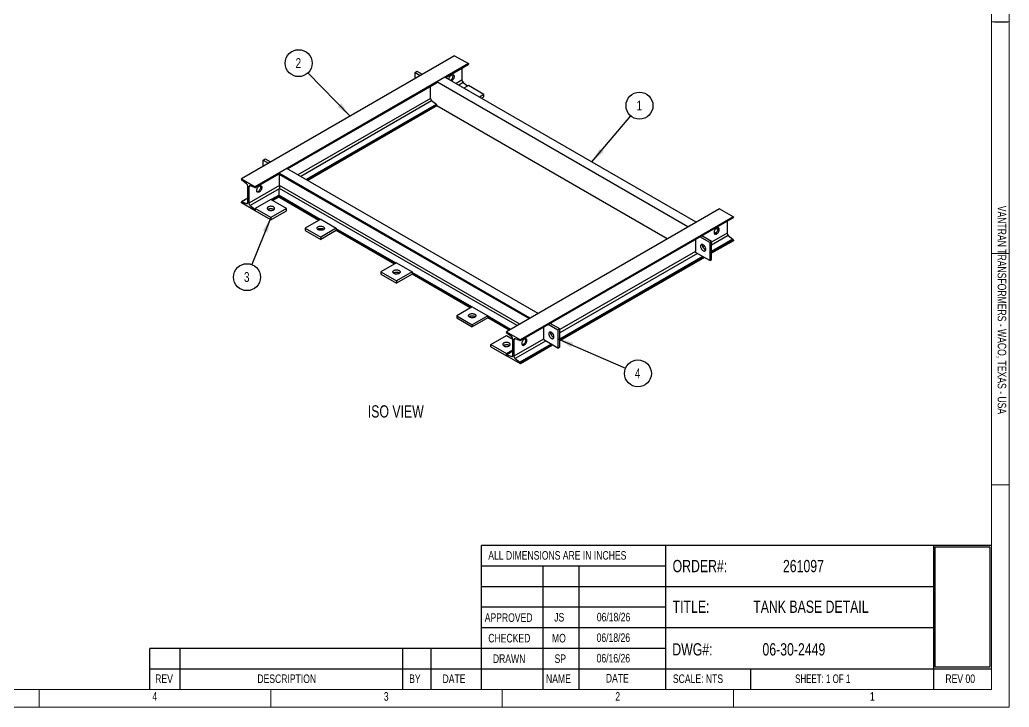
# Model space of a CAD drawing. Header units: inches. Extents: x 0 to 16.5, y 0 to 11.7.
# Drawn here: x 8.1 to 16.52, y 0.02 to 5.86 of the extents above; entities that cross this region are included whole.
import ezdxf

# ---------------------------------------------------------------- set-up
doc = ezdxf.new("R2010")
doc.units = ezdxf.units.IN
doc.header["$MEASUREMENT"] = 0
doc.layers.add('FORMAT', color=7, linetype='Continuous')
doc.styles.add('SLDTEXTSTYLE0', font='TXT', dxfattribs={"width": 0.75})
doc.styles.add('SLDTEXTSTYLE1', font='TXT', dxfattribs={"width": 0.692308})
doc.dimstyles.new('SLDDIMSTYLE5', dxfattribs={"dimtxt": 0.18, "dimasz": 0.13, "dimexe": 0, "dimexo": 0.0625, "dimgap": 0, "dimtad": 0, "dimtih": 1, "dimtoh": 1, "dimdec": 0, "dimrnd": 1e-09, "dimzin": 0, "dimdsep": 46, "dimtxsty": 'Standard', "dimsah": 1, "dimcen": 0.09, "dimadec": 0, "dimazin": 0, "dimtfac": 0.13, "dimtdec": 0, "dimtofl": 0, "dimtmove": 0, "dimatfit": 3, "dimfxl": 0, "dimfrac": 2, "dimtolj": 1, "dimtzin": 0, "dimarcsym": 0})
picture_1 = doc.add_image_def('image1.bmp', size_in_pixel=(535, 215))

# ---------------------------------------------------------------- blocks, each defined once
blk = doc.blocks.new('SW_NOTE_0_1')
at = {"layer": 'FORMAT', "color": 0}
blk.add_circle((0.074, 0.0875), 0.1146, dxfattribs=at)
at = {"layer": 'FORMAT', "color": 0, "insert": (0.0723, 0.1303), "char_height": 0.0833, "attachment_point": 2, "style": 'SLDTEXTSTYLE0'}
blk.add_mtext('1', dxfattribs=at)
blk = doc.blocks.new('SW_NOTE_0_2')
at = {"layer": 'FORMAT', "color": 0}
blk.add_circle((-0.0799, 0.0821), 0.1146, dxfattribs=at)
at = {"layer": 'FORMAT', "color": 0, "insert": (-0.0816, 0.1249), "char_height": 0.0833, "attachment_point": 2, "style": 'SLDTEXTSTYLE0'}
blk.add_mtext('2', dxfattribs=at)
blk = doc.blocks.new('SW_NOTE_0_3')
at = {"layer": 'FORMAT', "color": 0}
blk.add_circle((0.1052, -0.0455), 0.1146, dxfattribs=at)
at = {"layer": 'FORMAT', "color": 0, "insert": (0.1035, -0.0027), "char_height": 0.0833, "attachment_point": 2, "style": 'SLDTEXTSTYLE0'}
blk.add_mtext('4', dxfattribs=at)
blk = doc.blocks.new('SW_NOTE_0_4')
at = {"layer": 'FORMAT', "color": 0}
blk.add_circle((-0.0427, -0.1064), 0.1146, dxfattribs=at)
at = {"layer": 'FORMAT', "color": 0, "insert": (-0.0443, -0.0635), "char_height": 0.0833, "attachment_point": 2, "style": 'SLDTEXTSTYLE0'}
blk.add_mtext('3', dxfattribs=at)

msp = doc.modelspace()

# ---------------------------------------------------------------- linework, layer by layer
at = {"color": 7, "linetype": 'Continuous', "lineweight": 18}
for p, q in [((16.51673, 11.67421), (16.51673, 0.0187)), ((16.36673, 11.52421), (16.36673, 0.1687)), ((16.48677, 5.84646), (16.36669, 5.84646)), ((16.36673, 5.84646), (16.51673, 5.84646)), ((16.36673, 3.87795), (16.51673, 3.87795)), ((16.36673, 1.90945), (16.51673, 1.90945)), ((16.36673, 0.1687), (0.1687, 0.1687)), ((8.26772, 0.04866), (8.26772, 0.16874)), ((8.26772, 0.1687), (8.26772, 0.0187)), ((10.23622, 0.1687), (10.23622, 0.0187)), ((12.20472, 0.1687), (12.20472, 0.0187)), ((14.17323, 0.1687), (14.17323, 0.0187)), ((16.51673, 0.0187), (0.0187, 0.0187))]:
    msp.add_line(p, q, dxfattribs=at)
at = {"color": 7, "linetype": 'Continuous', "lineweight": 25}
for p, q in [((16.39173, 5.84646), (16.50173, 5.84646)), ((11.80002, 5.55911), (9.98806, 4.51308)), ((11.80002, 5.55911), (11.91771, 5.49117)), ((11.91771, 5.49117), (10.10575, 4.44514)), ((11.91771, 5.48622), (11.72294, 5.37378)), ((11.72495, 5.37262), (11.91628, 5.48307)), ((11.91771, 5.49117), (11.91771, 5.48622)), ((11.46401, 5.41692), (11.48058, 5.42649)), ((11.46401, 5.41692), (11.50886, 5.39103)), ((11.46401, 5.36513), (11.46401, 5.41692)), ((11.48058, 5.42649), (11.52544, 5.40059)), ((11.86313, 5.45239), (11.86313, 5.35128)), ((11.64865, 5.3309), (10.37873, 4.59779)), ((10.38074, 4.59662), (11.64865, 5.32857)), ((11.64613, 5.32712), (11.64865, 5.32614)), ((11.71866, 5.37626), (11.64865, 5.33584)), ((11.64865, 5.32614), (11.64865, 5.33584)), ((13.78487, 4.10263), (11.64865, 5.33584)), ((13.85487, 4.14305), (11.71866, 5.37626)), ((11.86313, 5.35128), (11.81252, 5.32207)), ((11.87384, 5.3305), (11.83588, 5.30859)), ((11.87384, 5.3305), (11.9107, 5.30212)), ((11.91771, 5.30617), (11.87889, 5.28376)), ((12.05029, 5.22963), (11.91771, 5.30617)), ((11.59407, 5.19596), (11.59407, 5.29707)), ((12.05029, 5.22963), (12.01147, 5.20722)), ((12.05029, 5.21049), (12.05029, 5.22963)), ((11.59407, 5.19596), (10.46831, 4.54607)), ((11.60478, 5.17518), (10.49167, 4.53259)), ((11.64459, 5.14454), (10.53811, 4.50578)), ((11.64865, 5.13665), (10.54697, 4.50066)), ((11.59407, 5.19596), (11.60478, 5.17518)), ((11.64865, 5.14141), (11.60478, 5.17518)), ((11.64865, 5.13171), (11.64865, 5.14141)), ((12.02805, 5.19765), (12.05029, 5.21049)), ((11.64865, 5.13171), (10.55125, 4.49819)), ((13.60806, 4.00057), (11.64865, 5.13171)), ((10.17323, 4.67177), (10.1898, 4.68134)), ((10.17323, 4.61998), (10.17323, 4.67177)), ((10.17323, 4.67177), (10.21808, 4.64587)), ((10.1898, 4.68134), (10.23466, 4.65544)), ((10.10432, 4.43705), (10.30513, 4.55297)), ((10.30447, 4.55492), (10.10575, 4.4402)), ((10.37445, 4.60026), (10.30444, 4.55985)), ((12.44066, 3.32664), (10.30444, 4.55985)), ((10.30444, 4.55545), (10.30444, 4.55985)), ((12.43685, 3.32444), (10.30444, 4.55545)), ((10.30587, 4.5523), (12.43484, 3.32328)), ((10.31174, 4.4561), (10.31174, 4.54892)), ((12.51066, 3.36705), (10.37445, 4.60026)), ((9.98806, 4.50814), (9.98806, 4.51308)), ((9.98806, 4.51308), (10.10575, 4.44514)), ((10.03193, 4.46961), (9.99212, 4.50026)), ((10.04264, 4.31018), (10.04264, 4.44883)), ((10.31173, 4.45568), (10.05117, 4.30526)), ((10.0642, 4.45143), (10.05117, 4.44391)), ((10.05117, 4.44391), (10.05117, 4.30526)), ((10.10168, 4.43701), (10.06188, 4.45232)), ((10.30729, 4.42615), (10.06188, 4.28448)), ((10.10575, 4.44514), (10.10575, 4.4402)), ((10.31143, 4.43025), (10.30729, 4.42615)), ((10.30729, 4.36869), (10.30729, 4.42615)), ((12.3319, 3.26385), (10.31143, 4.43025)), ((12.35445, 3.27687), (10.31174, 4.4561)), ((9.98806, 4.30895), (9.98806, 4.31389)), ((10.10575, 4.24101), (9.98806, 4.30895)), ((10.04264, 4.34773), (9.98948, 4.31704)), ((10.04264, 4.34625), (9.99212, 4.31708)), ((9.99212, 4.31708), (10.03193, 4.30177)), ((10.04246, 4.30785), (10.03193, 4.30177)), ((10.23833, 4.33668), (10.10575, 4.26015)), ((10.37091, 4.26015), (10.23833, 4.33668)), ((10.30729, 4.37253), (10.24176, 4.3347)), ((10.30447, 4.36067), (10.25062, 4.32959)), ((10.30444, 4.35571), (10.2549, 4.32711)), ((10.30444, 4.35571), (10.30444, 4.36011)), ((10.64921, 4.16108), (10.30444, 4.36011)), ((10.6454, 4.15888), (10.30444, 4.35571)), ((10.65806, 4.1662), (10.30729, 4.36869)), ((10.06188, 4.28448), (10.10168, 4.25383)), ((10.10575, 4.25618), (10.10168, 4.25383)), ((10.23833, 4.18361), (10.10575, 4.26015)), ((10.10575, 4.26015), (10.10575, 4.24101)), ((10.10575, 4.24595), (10.10575, 4.24101)), ((10.23833, 4.16447), (10.10575, 4.24101)), ((10.37091, 4.26015), (10.23833, 4.18361)), ((10.23833, 4.16447), (10.37091, 4.24101)), ((10.37091, 4.24101), (10.37091, 4.26015)), ((14.05374, 4.25785), (12.24178, 3.21183)), ((14.05374, 4.25785), (14.17143, 4.18991)), ((10.23833, 4.18361), (10.23833, 4.16447)), ((10.66197, 4.16845), (10.52939, 4.09191)), ((10.66197, 4.16845), (10.79456, 4.09191)), ((12.35805, 3.1358), (14.17001, 4.18182)), ((14.17143, 4.18991), (12.35947, 3.14389)), ((14.17143, 4.18497), (12.35947, 3.13895)), ((13.85487, 4.14305), (13.78487, 4.10263)), ((14.11685, 4.15113), (14.11685, 4.05003)), ((14.17143, 4.18991), (14.17143, 4.18497)), ((10.52939, 4.09191), (10.66197, 4.01538)), ((10.52939, 4.09191), (10.52939, 4.07278)), ((10.52939, 4.07278), (10.66197, 3.99624)), ((10.79456, 4.09191), (10.66197, 4.01538)), ((10.79456, 4.07278), (10.66197, 3.99624)), ((10.79456, 4.09191), (10.79456, 4.07278)), ((11.30242, 3.79422), (10.79456, 4.0874)), ((11.29356, 3.78911), (10.79456, 4.07717)), ((11.28975, 3.78691), (10.79456, 4.07278)), ((14.11685, 4.05003), (13.98608, 3.97454)), ((14.00816, 4.04654), (14.03375, 4.06131)), ((14.02349, 4.09032), (14.04147, 4.07994)), ((10.66197, 4.01538), (10.66197, 3.99624)), ((13.84798, 3.99591), (13.84798, 3.89481)), ((13.96951, 3.97052), (13.88675, 4.0183)), ((13.98608, 3.98009), (13.90333, 4.02787)), ((13.98608, 3.98009), (13.96951, 3.97052)), ((13.96951, 3.97052), (13.96951, 3.81742)), ((14.12756, 4.02925), (13.98608, 3.94757)), ((14.16737, 3.9986), (13.98608, 3.89395)), ((14.17143, 3.99072), (13.98608, 3.88372)), ((14.17143, 3.98578), (13.98608, 3.87878)), ((13.98608, 3.82699), (13.98608, 3.98009)), ((14.12756, 4.02925), (14.16737, 3.9986)), ((14.17143, 3.99072), (14.17143, 3.98578)), ((13.84798, 3.89481), (12.6953, 3.22939)), ((13.86507, 3.87771), (12.6953, 3.20242)), ((13.96951, 3.81742), (13.84961, 3.88664)), ((13.92646, 3.94011), (13.91241, 3.932)), ((13.9359, 3.9186), (13.92631, 3.91307)), ((11.30633, 3.79648), (11.17374, 3.71994)), ((11.30633, 3.79648), (11.43891, 3.71994)), ((13.91152, 3.8509), (12.6953, 3.1488)), ((13.92037, 3.84579), (12.6953, 3.13857)), ((13.92466, 3.84332), (12.6953, 3.13363)), ((13.96951, 3.81742), (13.98608, 3.82699)), ((11.17374, 3.71994), (11.17374, 3.7008)), ((11.17374, 3.71994), (11.30633, 3.6434)), ((11.43891, 3.71994), (11.30633, 3.6434)), ((11.43891, 3.71994), (11.43891, 3.7008)), ((11.94677, 3.42224), (11.43891, 3.71542)), ((11.93791, 3.41713), (11.43891, 3.7052)), ((11.17374, 3.7008), (11.30633, 3.62426)), ((11.43891, 3.7008), (11.30633, 3.62426)), ((11.30633, 3.6434), (11.30633, 3.62426)), ((11.9341, 3.41493), (11.43891, 3.7008)), ((11.95068, 3.4245), (11.81809, 3.34796)), ((11.95068, 3.4245), (12.08326, 3.34796)), ((12.51066, 3.36705), (12.44066, 3.32664)), ((11.81809, 3.34796), (11.95068, 3.27142)), ((11.81809, 3.34796), (11.81809, 3.32882)), ((11.81809, 3.32882), (11.95068, 3.25229)), ((12.08326, 3.34796), (11.95068, 3.27142)), ((12.08326, 3.32882), (11.95068, 3.25229)), ((12.08326, 3.34796), (12.08326, 3.32882)), ((12.27652, 3.23188), (12.08326, 3.34345)), ((12.26766, 3.22677), (12.08326, 3.33322)), ((12.26385, 3.22457), (12.08326, 3.32882)), ((12.6953, 3.23494), (12.61255, 3.28272)), ((11.95068, 3.27142), (11.95068, 3.25229)), ((12.24178, 3.21183), (12.35947, 3.14389)), ((12.24178, 3.20689), (12.24178, 3.21183)), ((12.28565, 3.16836), (12.24585, 3.199)), ((12.5572, 3.25076), (12.5572, 3.14966)), ((12.67873, 3.22537), (12.59597, 3.27315)), ((12.6953, 3.23494), (12.67873, 3.22537)), ((12.67873, 3.22537), (12.67873, 3.07227)), ((12.6953, 3.08184), (12.6953, 3.23494)), ((12.1092, 3.10337), (12.24178, 3.17991)), ((12.24178, 3.17991), (12.29634, 3.14841)), ((12.29636, 3.00893), (12.29636, 3.14758)), ((12.31792, 3.15018), (12.30489, 3.14266)), ((12.5572, 3.14966), (12.30489, 3.00401)), ((12.30489, 3.14266), (12.30489, 3.00401)), ((12.35541, 3.13575), (12.3156, 3.15107)), ((12.57429, 3.13256), (12.3156, 2.98323)), ((12.35947, 3.14389), (12.35947, 3.13895)), ((12.40685, 3.14202), (12.39326, 3.14986)), ((12.40645, 3.14665), (12.39747, 3.15183)), ((12.67873, 3.07227), (12.55883, 3.14149)), ((12.63568, 3.19496), (12.62163, 3.18685)), ((12.64512, 3.17345), (12.63554, 3.16792)), ((12.1092, 3.08423), (12.1092, 3.10337)), ((12.1092, 3.10337), (12.24178, 3.02683)), ((12.1092, 3.08423), (12.24178, 3.0077)), ((12.24178, 3.02683), (12.29636, 3.05834)), ((12.29636, 3.04647), (12.24321, 3.01579)), ((12.29636, 3.045), (12.24585, 3.01583)), ((12.62074, 3.10575), (12.35541, 2.95258)), ((12.6296, 3.10064), (12.35947, 2.9447)), ((12.63388, 3.09817), (12.35947, 2.93975)), ((12.37217, 3.10464), (12.37437, 3.10337)), ((12.37298, 3.10257), (12.37437, 3.10337)), ((12.37437, 3.10337), (12.37437, 3.10076)), ((12.67873, 3.07227), (12.6953, 3.08184)), ((12.24178, 3.0077), (12.24178, 3.02683)), ((12.24178, 3.0077), (12.24178, 3.01264)), ((12.35947, 2.93975), (12.24178, 3.0077)), ((12.24585, 3.01583), (12.28565, 3.00051)), ((12.29619, 3.0066), (12.28565, 3.00051)), ((12.3156, 2.98323), (12.35541, 2.95258)), ((12.35947, 2.9447), (12.35947, 2.93975)), ((16.36673, 1.39352), (12.02887, 1.39352)), ((12.02887, 0.16852), (12.02887, 1.39352)), ((13.59306, 1.39352), (13.59306, 0.16852)), ((15.87165, 1.39352), (15.87165, 0.16852)), ((13.59306, 1.21852), (12.02887, 1.21852)), ((12.55304, 0.16852), (12.55304, 1.21852)), ((12.86106, 0.16852), (12.86106, 1.21852)), ((15.87165, 1.04352), (12.02887, 1.04352)), ((13.59306, 0.86852), (12.02887, 0.86852)), ((15.87165, 0.69352), (12.02887, 0.69352)), ((13.59306, 0.51852), (9.20932, 0.51852)), ((9.20932, 0.16852), (9.20932, 0.51852)), ((9.46584, 0.16852), (9.46584, 0.51852)), ((11.36071, 0.16852), (11.36071, 0.51852)), ((11.60044, 0.16852), (11.60044, 0.51852)), ((16.36673, 0.34352), (9.20932, 0.34352)), ((14.31566, 0.34352), (14.31566, 0.16852))]:
    msp.add_line(p, q, dxfattribs=at)
at = {"color": 7, "linetype": 'Continuous', "lineweight": 25, "flags": 128}
for points in [[(11.75247, 5.35672), (11.75278, 5.36122), (11.75373, 5.36595), (11.75527, 5.37079), (11.75737, 5.37558), (11.75996, 5.38021), (11.76298, 5.38452), (11.76632, 5.3884), (11.76991, 5.39174), (11.77363, 5.39443), (11.77737, 5.39641), (11.78103, 5.39761), (11.78451, 5.39801), (11.7877, 5.39758), (11.79052, 5.39634), (11.79287, 5.39434), (11.7947, 5.39161), (11.79595, 5.38825), (11.79658, 5.38435), (11.79658, 5.38003), (11.79595, 5.37539), (11.7947, 5.37059), (11.79287, 5.36576), (11.79052, 5.36103), (11.7877, 5.35655), (11.78451, 5.35244), (11.78103, 5.34882), (11.77737, 5.34579), (11.77458, 5.34397)], [(10.06188, 4.45232), (10.0597, 4.45293), (10.05765, 4.45303), (10.0558, 4.45262), (10.0542, 4.45172), (10.05291, 4.45035), (10.05195, 4.44855), (10.05136, 4.44638), (10.05117, 4.44391)], [(10.11728, 4.41275), (10.1176, 4.41725), (10.11854, 4.42198), (10.12009, 4.42681), (10.12219, 4.43161), (10.12478, 4.43623), (10.12779, 4.44055), (10.13114, 4.44443), (10.13472, 4.44776), (10.13844, 4.45046), (10.14219, 4.45244), (10.14585, 4.45364), (10.14933, 4.45403), (10.15252, 4.45361), (10.15533, 4.45237), (10.15769, 4.45036), (10.15951, 4.44764), (10.16076, 4.44428), (10.1614, 4.44038), (10.1614, 4.43605), (10.16076, 4.43142), (10.15951, 4.42662), (10.15769, 4.42179), (10.15533, 4.41706), (10.15252, 4.41258), (10.14933, 4.40846), (10.14585, 4.40484), (10.14219, 4.40182), (10.13844, 4.39947), (10.13472, 4.39788), (10.13114, 4.39707), (10.12779, 4.39709), (10.12478, 4.39792), (10.12219, 4.39955), (10.12009, 4.40193), (10.11854, 4.40498), (10.1176, 4.40862), (10.11728, 4.41275)], [(10.12008, 4.40193), (10.1209, 4.4019), (10.12438, 4.4023), (10.12804, 4.4035), (10.13179, 4.40548), (10.1355, 4.40817), (10.13909, 4.41151), (10.14243, 4.41539), (10.14545, 4.4197), (10.14804, 4.42433), (10.15014, 4.42912), (10.15168, 4.43396), (10.15263, 4.43869), (10.15295, 4.44319)], [(10.03193, 4.30177), (10.03411, 4.30116), (10.03615, 4.30106), (10.038, 4.30147), (10.0396, 4.30237), (10.0409, 4.30374), (10.04185, 4.30554), (10.04244, 4.30771), (10.04264, 4.31018)], [(10.21623, 4.2729), (10.21282, 4.27056), (10.21013, 4.26792), (10.20826, 4.26506), (10.20726, 4.26206), (10.20714, 4.259), (10.20793, 4.25597), (10.20959, 4.25306), (10.21207, 4.25036), (10.21531, 4.24794), (10.21922, 4.24587), (10.22367, 4.24421), (10.22855, 4.24301), (10.2337, 4.2423), (10.23899, 4.24211), (10.24426, 4.24243), (10.24936, 4.24327), (10.25415, 4.24459), (10.25847, 4.24635), (10.26222, 4.24852), (10.26528, 4.25101), (10.26757, 4.25378), (10.26901, 4.25672), (10.26957, 4.25976), (10.26923, 4.26282), (10.26801, 4.26579), (10.26593, 4.26861), (10.26305, 4.27118), (10.25947, 4.27343), (10.25527, 4.2753), (10.25059, 4.27674), (10.24556, 4.2777), (10.24032, 4.27815), (10.23502, 4.27808), (10.22981, 4.2775), (10.22486, 4.27642), (10.22028, 4.27487), (10.21623, 4.2729)], [(10.21184, 4.25058), (10.21282, 4.25142), (10.21623, 4.25376)], [(10.21623, 4.25376), (10.22028, 4.25574), (10.22486, 4.25728), (10.22981, 4.25837), (10.23502, 4.25895), (10.24032, 4.25901), (10.24556, 4.25856), (10.25059, 4.2576), (10.25527, 4.25616), (10.25947, 4.25429), (10.26305, 4.25204), (10.26482, 4.25058)], [(10.68407, 4.07916), (10.68002, 4.07719), (10.67545, 4.07564), (10.67049, 4.07456), (10.66529, 4.07398), (10.65999, 4.07391), (10.65474, 4.07436), (10.64971, 4.07532), (10.64503, 4.07676), (10.64084, 4.07863), (10.63725, 4.08088), (10.63438, 4.08345), (10.6323, 4.08627), (10.63107, 4.08924), (10.63073, 4.0923), (10.63129, 4.09534), (10.63274, 4.09828), (10.63502, 4.10104), (10.63808, 4.10354), (10.64183, 4.10571), (10.64616, 4.10747), (10.65094, 4.10879), (10.65604, 4.10963), (10.66131, 4.10995), (10.6666, 4.10976), (10.67176, 4.10905), (10.67663, 4.10785), (10.68109, 4.10619), (10.68499, 4.10412), (10.68823, 4.1017), (10.69072, 4.09899), (10.69238, 4.09609), (10.69316, 4.09306), (10.69305, 4.09), (10.69204, 4.087), (10.69017, 4.08414), (10.68749, 4.0815), (10.68407, 4.07916)], [(10.63548, 4.08235), (10.63808, 4.0844), (10.64183, 4.08657), (10.64616, 4.08834), (10.65094, 4.08965), (10.65604, 4.09049), (10.66131, 4.09081), (10.6666, 4.09062), (10.67176, 4.08991), (10.67663, 4.08871), (10.68109, 4.08705), (10.68499, 4.08498), (10.68823, 4.08256), (10.68847, 4.08235)], [(14.02847, 4.09385), (14.02473, 4.09132), (14.0211, 4.08814), (14.01769, 4.08438), (14.01458, 4.08017), (14.01188, 4.07561), (14.00965, 4.07084), (14.00796, 4.06601), (14.00686, 4.06123), (14.00639, 4.05667), (14.00655, 4.05243), (14.00734, 4.04866), (14.00873, 4.04545), (14.0107, 4.0429), (14.01318, 4.04108), (14.01609, 4.04004), (14.01936, 4.03982), (14.0229, 4.04042), (14.02659, 4.04182), (14.03034, 4.04398), (14.03403, 4.04685), (14.03757, 4.05033), (14.04084, 4.05433), (14.04376, 4.05873), (14.04623, 4.06341), (14.0482, 4.06823), (14.04959, 4.07305), (14.05038, 4.07774), (14.05054, 4.08216), (14.05007, 4.08617), (14.04897, 4.08968), (14.04728, 4.09257), (14.04505, 4.09476), (14.04235, 4.0962), (14.03924, 4.09683), (14.03583, 4.09664), (14.0322, 4.09563), (14.02847, 4.09385)], [(14.00917, 4.04475), (14.00999, 4.04472), (14.01347, 4.04512), (14.01713, 4.04632), (14.02087, 4.0483), (14.02459, 4.051), (14.02818, 4.05433), (14.03152, 4.05821), (14.03454, 4.06253), (14.03713, 4.06715), (14.03923, 4.07194), (14.04077, 4.07678), (14.04172, 4.08151), (14.04203, 4.08601)], [(13.93637, 3.91311), (13.93605, 3.9176), (13.9351, 3.92234), (13.93356, 3.92717), (13.93146, 3.93197), (13.92887, 3.93659), (13.92585, 3.94091), (13.92251, 3.94479), (13.91892, 3.94812), (13.91521, 3.95082), (13.91146, 3.9528), (13.9078, 3.954), (13.90432, 3.95439), (13.90113, 3.95397), (13.89831, 3.95273), (13.89596, 3.95072), (13.89413, 3.948), (13.89288, 3.94464), (13.89225, 3.94074), (13.89225, 3.93641), (13.89288, 3.93178), (13.89413, 3.92698), (13.89596, 3.92214), (13.89831, 3.91742), (13.90113, 3.91293), (13.90432, 3.90882), (13.9078, 3.9052), (13.91146, 3.90217), (13.91521, 3.89983), (13.91892, 3.89823), (13.92251, 3.89743), (13.92585, 3.89745), (13.92887, 3.89828), (13.93146, 3.89991), (13.93356, 3.90228), (13.9351, 3.90534), (13.93605, 3.90898), (13.93637, 3.91311)], [(13.9358, 3.9077), (13.9355, 3.9078), (13.93178, 3.9094), (13.92803, 3.91174), (13.92437, 3.91477), (13.92089, 3.91839), (13.9177, 3.9225), (13.91489, 3.92699), (13.91253, 3.93171), (13.91071, 3.93655), (13.90946, 3.94135), (13.90882, 3.94598), (13.90882, 3.95031), (13.90931, 3.95359)], [(11.32842, 3.70718), (11.32437, 3.70521), (11.3198, 3.70366), (11.31484, 3.70258), (11.30964, 3.702), (11.30434, 3.70193), (11.29909, 3.70239), (11.29406, 3.70335), (11.28938, 3.70478), (11.28519, 3.70665), (11.2816, 3.70891), (11.27873, 3.71148), (11.27665, 3.71429), (11.27542, 3.71727), (11.27508, 3.72032), (11.27564, 3.72336), (11.27709, 3.72631), (11.27937, 3.72907), (11.28243, 3.73157), (11.28618, 3.73373), (11.29051, 3.7355), (11.29529, 3.73682), (11.30039, 3.73765), (11.30566, 3.73797), (11.31095, 3.73778), (11.31611, 3.73707), (11.32098, 3.73587), (11.32544, 3.73421), (11.32934, 3.73214), (11.33258, 3.72972), (11.33507, 3.72702), (11.33673, 3.72411), (11.33751, 3.72109), (11.3374, 3.71803), (11.33639, 3.71502), (11.33452, 3.71216), (11.33184, 3.70952), (11.32842, 3.70718)], [(11.27983, 3.71037), (11.28243, 3.71243), (11.28618, 3.71459), (11.29051, 3.71636), (11.29529, 3.71768), (11.30039, 3.71851), (11.30566, 3.71884), (11.31095, 3.71864), (11.31611, 3.71793), (11.32098, 3.71673), (11.32544, 3.71507), (11.32934, 3.713), (11.33258, 3.71058), (11.33282, 3.71037)], [(11.97277, 3.33521), (11.96872, 3.33323), (11.96415, 3.33168), (11.95919, 3.3306), (11.95399, 3.33002), (11.94869, 3.32996), (11.94345, 3.33041), (11.93841, 3.33137), (11.93373, 3.3328), (11.92954, 3.33468), (11.92595, 3.33693), (11.92308, 3.3395), (11.921, 3.34231), (11.91977, 3.34529), (11.91943, 3.34834), (11.92, 3.35139), (11.92144, 3.35433), (11.92372, 3.35709), (11.92679, 3.35959), (11.93053, 3.36175), (11.93486, 3.36352), (11.93964, 3.36484), (11.94474, 3.36567), (11.95001, 3.366), (11.9553, 3.3658), (11.96046, 3.3651), (11.96533, 3.36389), (11.96979, 3.36224), (11.97369, 3.36017), (11.97693, 3.35774), (11.97942, 3.35504), (11.98108, 3.35214), (11.98186, 3.34911), (11.98175, 3.34605), (11.98074, 3.34305), (11.97887, 3.34018), (11.97619, 3.33755), (11.97277, 3.33521)], [(11.92418, 3.33839), (11.92679, 3.34045), (11.93053, 3.34262), (11.93486, 3.34438), (11.93964, 3.3457), (11.94474, 3.34654), (11.95001, 3.34686), (11.9553, 3.34667), (11.96046, 3.34596), (11.96533, 3.34476), (11.96979, 3.3431), (11.97369, 3.34103), (11.97693, 3.33861), (11.97717, 3.33839)], [(12.64559, 3.16796), (12.64527, 3.17245), (12.64432, 3.17719), (12.64278, 3.18202), (12.64068, 3.18682), (12.63809, 3.19144), (12.63507, 3.19575), (12.63173, 3.19963), (12.62814, 3.20297), (12.62443, 3.20567), (12.62068, 3.20764), (12.61702, 3.20885), (12.61354, 3.20924), (12.61035, 3.20881), (12.60754, 3.20758), (12.60518, 3.20557), (12.60335, 3.20285), (12.6021, 3.19949), (12.60147, 3.19559), (12.60147, 3.19126), (12.6021, 3.18663), (12.60335, 3.18183), (12.60518, 3.17699), (12.60754, 3.17227), (12.61035, 3.16778), (12.61354, 3.16367), (12.61702, 3.16005), (12.62068, 3.15702), (12.62443, 3.15468), (12.62814, 3.15308), (12.63173, 3.15228), (12.63507, 3.1523), (12.63809, 3.15313), (12.64068, 3.15476), (12.64278, 3.15713), (12.64432, 3.16019), (12.64527, 3.16383), (12.64559, 3.16796)], [(12.64502, 3.16255), (12.64472, 3.16265), (12.641, 3.16425), (12.63725, 3.16659), (12.63359, 3.16962), (12.63011, 3.17324), (12.62692, 3.17735), (12.62411, 3.18183), (12.62175, 3.18656), (12.61993, 3.19139), (12.61868, 3.1962), (12.61804, 3.20083), (12.61804, 3.20516), (12.61853, 3.20844)], [(12.21969, 3.11613), (12.21627, 3.11379), (12.21359, 3.11115), (12.21172, 3.10829), (12.21071, 3.10528), (12.2106, 3.10222), (12.21138, 3.0992), (12.21304, 3.09629), (12.21553, 3.09359), (12.21877, 3.09117), (12.22267, 3.0891), (12.22713, 3.08744), (12.232, 3.08624), (12.23716, 3.08553), (12.24245, 3.08534), (12.24772, 3.08566), (12.25282, 3.08649), (12.2576, 3.08781), (12.26193, 3.08958), (12.26568, 3.09174), (12.26874, 3.09424), (12.27102, 3.097), (12.27247, 3.09995), (12.27303, 3.10299), (12.27269, 3.10604), (12.27146, 3.10902), (12.26938, 3.11183), (12.26651, 3.1144), (12.26292, 3.11666), (12.25873, 3.11853), (12.25405, 3.11996), (12.24901, 3.12092), (12.24377, 3.12137), (12.23847, 3.12131), (12.23327, 3.12073), (12.22831, 3.11965), (12.22374, 3.1181), (12.21969, 3.11613)], [(12.3156, 3.15107), (12.31342, 3.15168), (12.31138, 3.15178), (12.30953, 3.15137), (12.30793, 3.15047), (12.30663, 3.1491), (12.30568, 3.1473), (12.30509, 3.14513), (12.30489, 3.14266)], [(12.39328, 3.14987), (12.38955, 3.14735), (12.38592, 3.14417), (12.3825, 3.14041), (12.3794, 3.1362), (12.37669, 3.13164), (12.37446, 3.12687), (12.37278, 3.12203), (12.37168, 3.11726), (12.3712, 3.11269), (12.37136, 3.10846), (12.37215, 3.10469), (12.37355, 3.10148), (12.37552, 3.09893), (12.37799, 3.09711), (12.38091, 3.09607), (12.38418, 3.09585), (12.38771, 3.09645), (12.39141, 3.09785), (12.39516, 3.10001), (12.39885, 3.10288), (12.40238, 3.10636), (12.40566, 3.11036), (12.40857, 3.11476), (12.41105, 3.11944), (12.41301, 3.12426), (12.41441, 3.12908), (12.4152, 3.13377), (12.41536, 3.13818), (12.41488, 3.1422), (12.41378, 3.14571), (12.4121, 3.1486), (12.40987, 3.15079), (12.40716, 3.15222), (12.40406, 3.15285), (12.40064, 3.15267), (12.39702, 3.15166), (12.39328, 3.14987)], [(12.37399, 3.10078), (12.3748, 3.10075), (12.37828, 3.10115), (12.38195, 3.10235), (12.38569, 3.10433), (12.38941, 3.10702), (12.39299, 3.11036), (12.39634, 3.11424), (12.39935, 3.11855), (12.40194, 3.12317), (12.40404, 3.12797), (12.40559, 3.13281), (12.40653, 3.13754), (12.40685, 3.14204)], [(12.21529, 3.0938), (12.21627, 3.09465), (12.21969, 3.09699)], [(12.21969, 3.09699), (12.22374, 3.09896), (12.22831, 3.10051), (12.23327, 3.10159), (12.23847, 3.10217), (12.24377, 3.10224), (12.24901, 3.10178), (12.25405, 3.10083), (12.25873, 3.09939), (12.26292, 3.09752), (12.26651, 3.09527), (12.26828, 3.0938)], [(12.28565, 3.00051), (12.28783, 2.99991), (12.28988, 2.99981), (12.29173, 3.00021), (12.29333, 3.00112), (12.29462, 3.00249), (12.29558, 3.00429), (12.29617, 3.00646), (12.29636, 3.00893)]]:
    msp.add_lwpolyline(points, dxfattribs=at)
at = {"color": 7, "linetype": 'Continuous', "lineweight": 25}
for centre, radius, start, end in [((11.91437, 5.48584), 0.00336, 304.738837, 6.573344), ((11.74071, 5.38902), 0.04746, 302.276021, 357.750853), ((11.76875, 5.38791), 0.0194, 357.779701, 31.259699), ((11.89143, 5.35271), 0.02833, 182.899821, 231.628152), ((10.30781, 4.55508), 0.00338, 173.636268, 235.051552), ((9.99879, 4.50868), 0.01075, 182.899821, 231.628152), ((10.01434, 4.4474), 0.02833, 2.899821, 51.628152), ((10.10289, 4.43965), 0.00291, 245.547439, 10.778808), ((10.13356, 4.44394), 0.0194, 357.779701, 31.259699), ((10.29487, 4.45611), 0.01687, 358.548618, 359.994696), ((9.99092, 4.31444), 0.00291, 65.547439, 190.778808), ((10.07946, 4.30669), 0.02833, 182.899821, 231.628152), ((10.31519, 4.35956), 0.01076, 134.011213, 177.094974), ((10.09501, 4.24541), 0.01075, 2.899821, 51.628152), ((14.16809, 4.18458), 0.00336, 304.738837, 6.573344), ((14.02265, 4.08676), 0.0194, 357.779701, 31.259699), ((14.14515, 4.05146), 0.02833, 182.899821, 231.628152), ((14.1607, 3.99018), 0.01075, 2.899821, 51.628152), ((12.25252, 3.20743), 0.01075, 182.899821, 231.628152), ((12.26807, 3.14615), 0.02833, 2.899821, 51.628152), ((12.35661, 3.1384), 0.00291, 245.547439, 10.778808), ((12.38746, 3.14279), 0.0194, 357.779701, 31.259699), ((12.24464, 3.01318), 0.00291, 65.547439, 190.778808), ((12.33319, 3.00544), 0.02833, 182.899821, 231.628152), ((12.34874, 2.94416), 0.01075, 2.899821, 51.628152)]:
    msp.add_arc(centre, radius, start, end, dxfattribs=at)
for centre, major_axis, ratio, start_param, end_param in [((10.29905, 4.44914), (-0.00987, 0.02066), 0.6227911, 3.355403, 4.7314637), ((10.33686, 4.34701), (0.0294, -0.02225), 0.1405011, 3.2474941, 3.4159835)]:
    msp.add_ellipse(centre, major_axis=major_axis, ratio=ratio, start_param=start_param, end_param=end_param, dxfattribs=at)

# ---------------------------------------------------------------- block references
at = {"layer": 'FORMAT'}
for name, p in [('SW_NOTE_0_2', (10.55349, 5.4134)), ('SW_NOTE_0_1', (13.29861, 5.04673)), ('SW_NOTE_0_4', (10.07723, 3.78195)), ('SW_NOTE_0_3', (13.25368, 2.9026))]:
    msp.add_blockref(name, p, dxfattribs=at)

# ---------------------------------------------------------------- texts
at = {"color": 7, "linetype": 'Continuous', "lineweight": 0, "insert": (16.49134, 3.39692), "char_height": 0.0729167, "attachment_point": 2, "rotation": 270, "style": 'SLDTEXTSTYLE0'}
msp.add_mtext('VANTRAN TRANSFORMERS - WACO, TEXAS - USA', dxfattribs=at)
at = {"color": 7, "linetype": 'Continuous', "lineweight": 0}
for s, insert, char_height, attachment_point, style in [('ORDER#:', (13.65418, 1.27106), 0.104167, 1, 'SLDTEXTSTYLE0'), ('261097', (14.59262, 1.27106), 0.104167, 1, 'SLDTEXTSTYLE0'), ('TANK BASE DETAIL', (14.33991, 0.9253), 0.1041667, 1, 'SLDTEXTSTYLE0'), ('TITLE:', (13.65418, 0.9253), 0.104167, 1, 'SLDTEXTSTYLE0'), ('CHECKED', (12.08715, 0.64228), 0.072917, 1, 'SLDTEXTSTYLE0'), ('MO', (12.62852, 0.64228), 0.072917, 1, 'SLDTEXTSTYLE0'), ('06/18/26', (13.00805, 0.64651), 0.072917, 1, 'SLDTEXTSTYLE0'), ('DWG#:', (13.65164, 0.5628), 0.104167, 1, 'SLDTEXTSTYLE0'), ('06-30-2449', (14.41833, 0.5628), 0.104167, 1, 'SLDTEXTSTYLE0'), ('DRAWN', (12.12577, 0.46792), 0.072917, 1, 'SLDTEXTSTYLE0'), ('SP', (12.65038, 0.46792), 0.072917, 1, 'SLDTEXTSTYLE0'), ('06/16/26', (13.00805, 0.47215), 0.072917, 1, 'SLDTEXTSTYLE0'), ('REV', (9.2544, 0.29734), 0.072917, 1, 'SLDTEXTSTYLE0'), ('DESCRIPTION', (10.12299, 0.29734), 0.0729167, 1, 'SLDTEXTSTYLE0'), ('BY', (11.41394, 0.29734), 0.072917, 1, 'SLDTEXTSTYLE0'), ('DATE', (11.69787, 0.29734), 0.072917, 1, 'SLDTEXTSTYLE0'), ('NAME', (12.57787, 0.29734), 0.072917, 1, 'SLDTEXTSTYLE0'), ('DATE', (13.08664, 0.30157), 0.072917, 1, 'SLDTEXTSTYLE0'), ('SCALE: NTS', (13.65682, 0.29734), 0.072917, 1, 'SLDTEXTSTYLE0'), ('SHEET: 1 OF 1', (14.69639, 0.29734), 0.0729167, 1, 'SLDTEXTSTYLE1'), ('REV 00', (15.97401, 0.29734), 0.072917, 1, 'SLDTEXTSTYLE0'), ('4', (9.2505, 0.14676), 0.07292, 2, 'SLDTEXTSTYLE0'), ('3', (11.219, 0.14676), 0.07292, 2, 'SLDTEXTSTYLE0'), ('2', (13.18751, 0.14676), 0.07292, 2, 'SLDTEXTSTYLE0'), ('1', (15.35286, 0.14676), 0.07292, 2, 'SLDTEXTSTYLE0')]:
    msp.add_mtext(s, dxfattribs=dict(at, insert=insert, char_height=char_height, attachment_point=attachment_point, style=style))
at = {"layer": 'FORMAT', "attachment_point": 1, "style": 'SLDTEXTSTYLE0'}
for s, insert, char_height in [('ISO VIEW', (11.06223, 2.5862), 0.104167), ('ALL DIMENSIONS ARE IN INCHES', (12.08668, 1.34622), 0.0729167), ('APPROVED', (12.05662, 0.81728), 0.072917), ('JS', (12.64736, 0.82019), 0.072917), ('06/18/26', (13.00966, 0.82151), 0.072917)]:
    msp.add_mtext(s, dxfattribs=dict(at, insert=insert, char_height=char_height))

# ---------------------------------------------------------------- pictures from other files: only their frames are drawn
image = msp.add_image(picture_1, insert=(15.88652, 1.38281), size_in_units=(1.02487, 0.46585), rotation=-90)
image.dxf.flags = 7

# ---------------------------------------------------------------- leaders
at = {"layer": 'FORMAT'}
for points in [[(10.91127, 5.04604), (10.55349, 5.4134)], [(12.96775, 4.65517), (13.29861, 5.04673)], [(10.23833, 4.18361), (10.07723, 3.78195)], [(12.67873, 3.15129), (13.25368, 2.9026)]]:
    msp.add_leader(points, dimstyle='SLDDIMSTYLE5', dxfattribs=at)

doc.saveas('drawing.dxf')
